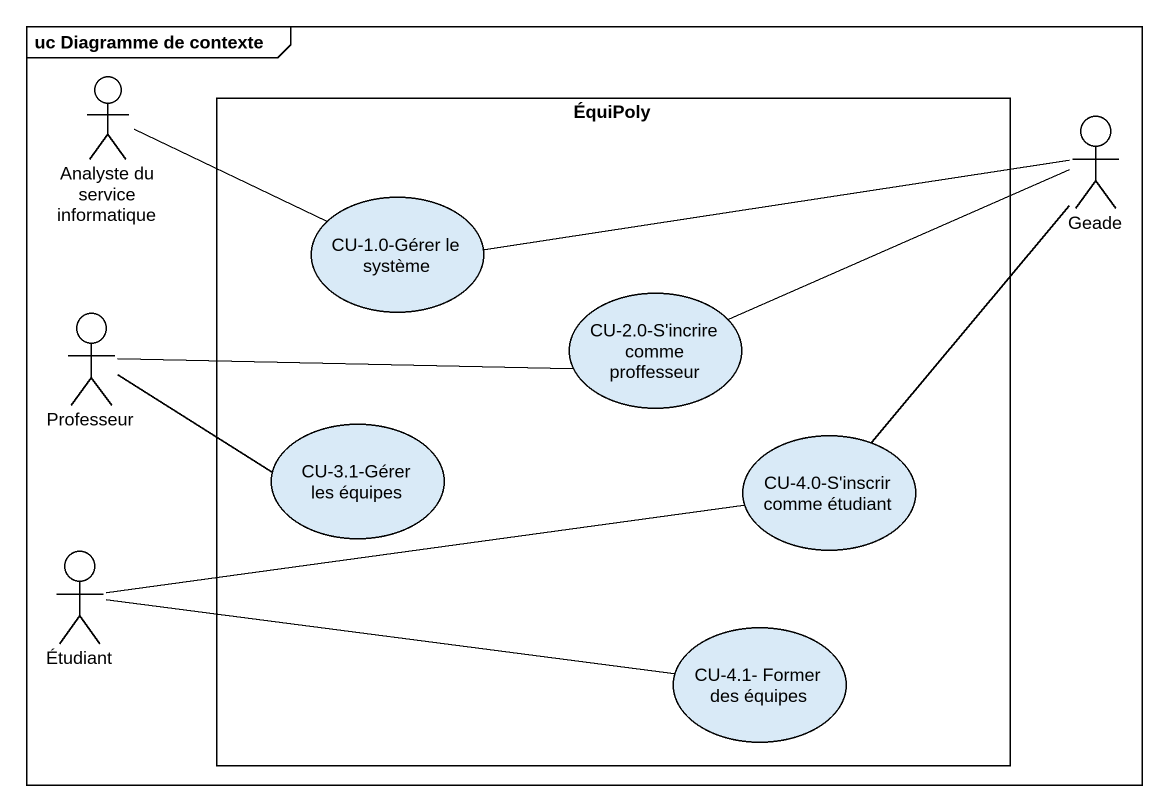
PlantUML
@startuml
mainframe uc Diagramme de contexte
actor "Analyste du service informatique" as Analyste_du_service
rectangle ÉquiPoly {
  usecase "CU-1.0-Gérer le système" as CU_1_0_Gérer_le_système
  usecase "CU-2.0-S'incrire comme proffesseur" as CU_2_0_S_incrire_comme
  usecase "CU-3.1-Gérer les équipes" as CU_3_1_Gérer_les_équipes
  usecase "CU-4.0-S'inscrir comme étudiant" as CU_4_0_S_inscrir_comme
  usecase "CU-4.1- Former des équipes" as CU_4_1_Former_des_équipes
}
actor Geade
actor Professeur
actor Étudiant
Analyste_du_service -right- CU_1_0_Gérer_le_système
Geade -left- CU_1_0_Gérer_le_système
Geade -left- CU_2_0_S_incrire_comme
Geade -- CU_4_0_S_inscrir_comme
Professeur -right- CU_2_0_S_incrire_comme
Professeur -right- CU_3_1_Gérer_les_équipes
Étudiant -right- CU_4_0_S_inscrir_comme
CU_4_1_Former_des_équipes -left- Étudiant
@enduml
